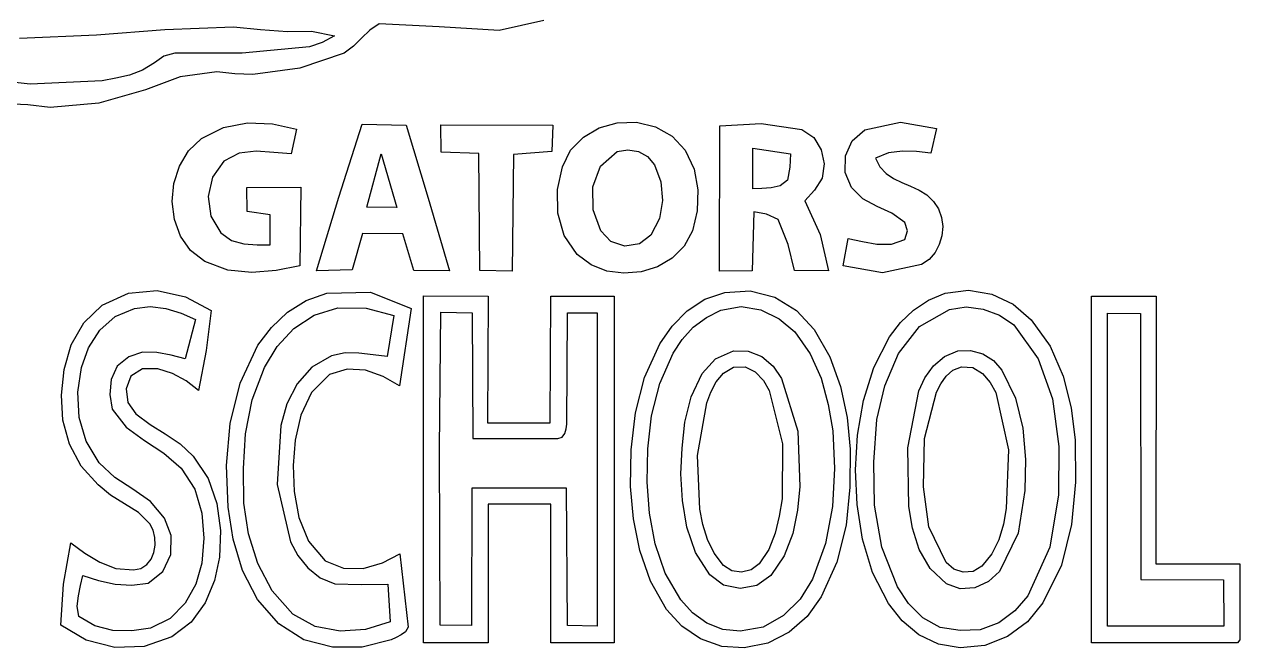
# Model space of a CAD drawing. Header units: millimetres. Extents: x 0.03 to 7.93, y 0.36 to 6.04.
# Drawn here: x 3.87 to 7.935, y 0.364 to 2.447 of the extents above; entities that cross this region are included whole.
import ezdxf

# ---------------------------------------------------------------- set-up
doc = ezdxf.new("R2010")
doc.units = ezdxf.units.MM

msp = doc.modelspace()

# ---------------------------------------------------------------- linework, layer by layer
for points in [[(3.85346, 2.40126), (4.11111, 2.41249), (4.34028, 2.43039), (4.56944, 2.43892), (4.66021, 2.43024), (4.75, 2.42361), (4.83003, 2.42432), (4.90696, 2.40831), (4.86626, 2.38667), (4.82362, 2.37224), (4.59912, 2.35038), (4.37358, 2.3514), (4.33697, 2.34099), (4.30556, 2.31803), (4.26568, 2.29389), (4.22217, 2.27778), (4.1766, 2.26693), (4.13053, 2.25836), (3.88954, 2.24724), (3.6486, 2.2736)], [(3.85346, 2.40126), (4.11111, 2.41249), (4.34028, 2.43039), (4.56944, 2.43892), (4.66021, 2.43024), (4.75, 2.42361), (4.83003, 2.42432), (4.90696, 2.40831), (4.86626, 2.38667), (4.82362, 2.37224), (4.59912, 2.35038), (4.37358, 2.3514), (4.33697, 2.34099), (4.30556, 2.31803), (4.26568, 2.29389), (4.22217, 2.27778), (4.1766, 2.26693), (4.13053, 2.25836), (3.88954, 2.24724), (3.6486, 2.2736)], [(5.60796, 2.46044), (5.45833, 2.42638), (5.25765, 2.43858), (5.05697, 2.44862), (5.02501, 2.42757), (4.99756, 2.4011), (4.9706, 2.37403), (4.94026, 2.3514), (4.79161, 2.30072), (4.63471, 2.27919), (4.57428, 2.28147), (4.51389, 2.2889), (4.39128, 2.27192), (4.27501, 2.22775), (4.11908, 2.18403), (3.95692, 2.16943), (3.88194, 2.17779), (3.80697, 2.18197)], [(5.60796, 2.46044), (5.45833, 2.42638), (5.25765, 2.43858), (5.05697, 2.44862), (5.02501, 2.42757), (4.99756, 2.4011), (4.9706, 2.37403), (4.94026, 2.3514), (4.79161, 2.30072), (4.63471, 2.27919), (4.57428, 2.28147), (4.51389, 2.2889), (4.39128, 2.27192), (4.27501, 2.22775), (4.11908, 2.18403), (3.95692, 2.16943), (3.88194, 2.17779), (3.80697, 2.18197)]]:
    msp.add_lwpolyline(points)
for points in [[(4.46251, 2.06526), (4.5356, 2.10232), (4.61632, 2.11774), (4.6996, 2.1149), (4.78054, 2.09722), (4.76247, 2.01389), (4.70464, 2.01921), (4.64583, 2.02294), (4.58903, 2.01628), (4.53749, 1.99029), (4.49983, 1.93658), (4.48525, 1.87175), (4.49431, 1.80615), (4.52778, 1.75), (4.56315, 1.72521), (4.60449, 1.71376), (4.64844, 1.71039), (4.69168, 1.70975), (4.69168, 1.81108), (4.61529, 1.82221), (4.61388, 1.90136), (4.79443, 1.90278), (4.79167, 1.64031), (4.71246, 1.62392), (4.63108, 1.61757), (4.55046, 1.62608), (4.47364, 1.65419), (4.42626, 1.69151), (4.39258, 1.73975), (4.37218, 1.79536), (4.3649, 1.85504), (4.3705, 1.91531), (4.38883, 1.97271), (4.41954, 2.02387)], [(4.46251, 2.06526), (4.5356, 2.10232), (4.61632, 2.11774), (4.6996, 2.1149), (4.78054, 2.09722), (4.76247, 2.01389), (4.70464, 2.01921), (4.64583, 2.02294), (4.58903, 2.01628), (4.53749, 1.99029), (4.49983, 1.93658), (4.48525, 1.87175), (4.49431, 1.80615), (4.52778, 1.75), (4.56315, 1.72521), (4.60449, 1.71376), (4.64844, 1.71039), (4.69168, 1.70975), (4.69168, 1.81108), (4.61529, 1.82221), (4.61388, 1.90136), (4.79443, 1.90278), (4.79167, 1.64031), (4.71246, 1.62392), (4.63108, 1.61757), (4.55046, 1.62608), (4.47364, 1.65419), (4.42626, 1.69151), (4.39258, 1.73975), (4.37218, 1.79536), (4.3649, 1.85504), (4.3705, 1.91531), (4.38883, 1.97271), (4.41954, 2.02387)], [(5, 2.11388), (5.14725, 2.10969), (5.22049, 1.86669), (5.29167, 1.62358), (5.17219, 1.625), (5.13612, 1.74724), (5.00142, 1.74858), (4.96669, 1.62642), (4.84722, 1.62358), (4.9215, 1.86931)], [(5, 2.11388), (5.14725, 2.10969), (5.22049, 1.86669), (5.29167, 1.62358), (5.17219, 1.625), (5.13612, 1.74724), (5.00142, 1.74858), (4.96669, 1.62642), (4.84722, 1.62358), (4.9215, 1.86931)], [(5.85275, 2.11806), (5.91743, 2.11996), (5.98068, 2.10504), (6.03694, 2.07374), (6.08057, 2.02636), (6.11003, 1.963), (6.12256, 1.89426), (6.12001, 1.82428), (6.10417, 1.75694), (6.07656, 1.706), (6.03662, 1.6659), (5.98753, 1.63704), (5.93261, 1.61996), (5.87511, 1.61507), (5.81819, 1.62278), (5.76525, 1.64356), (5.71946, 1.67779), (5.67546, 1.74175), (5.65429, 1.81651), (5.65321, 1.89518), (5.66943, 1.97081), (5.6971, 2.02626), (5.73975, 2.07047), (5.79303, 2.10172)], [(5.85275, 2.11806), (5.91743, 2.11996), (5.98068, 2.10504), (6.03694, 2.07374), (6.08057, 2.02636), (6.11003, 1.963), (6.12256, 1.89426), (6.12001, 1.82428), (6.10417, 1.75694), (6.07656, 1.706), (6.03662, 1.6659), (5.98753, 1.63704), (5.93261, 1.61996), (5.87511, 1.61507), (5.81819, 1.62278), (5.76525, 1.64356), (5.71946, 1.67779), (5.67546, 1.74175), (5.65429, 1.81651), (5.65321, 1.89518), (5.66943, 1.97081), (5.6971, 2.02626), (5.73975, 2.07047), (5.79303, 2.10172)], [(6.19586, 2.10835), (6.33485, 2.11615), (6.47081, 2.09581), (6.51053, 2.06853), (6.53554, 2.02815), (6.54519, 1.98101), (6.5389, 1.93332), (6.51232, 1.89307), (6.48058, 1.85693), (6.53157, 1.74447), (6.55974, 1.62358), (6.44586, 1.625), (6.42497, 1.71186), (6.39165, 1.79443), (6.35172, 1.81239), (6.30974, 1.82086), (6.30414, 1.62358), (6.19444, 1.62224)], [(6.19586, 2.10835), (6.33485, 2.11615), (6.47081, 2.09581), (6.51053, 2.06853), (6.53554, 2.02815), (6.54519, 1.98101), (6.5389, 1.93332), (6.51232, 1.89307), (6.48058, 1.85693), (6.53157, 1.74447), (6.55974, 1.62358), (6.44586, 1.625), (6.42497, 1.71186), (6.39165, 1.79443), (6.35172, 1.81239), (6.30974, 1.82086), (6.30414, 1.62358), (6.19444, 1.62224)], [(6.68056, 2.09446), (6.80013, 2.12001), (6.92085, 2.09864), (6.90136, 2.01665), (6.85411, 2.02171), (6.80692, 2.02344), (6.76074, 2.01764), (6.71669, 2), (6.73122, 1.97097), (6.7519, 1.94917), (6.77707, 1.93251), (6.80501, 1.91894), (6.8341, 1.90657), (6.86257, 1.89324), (6.88878, 1.8769), (6.91114, 1.85558), (6.92796, 1.83014), (6.93799, 1.80154), (6.94157, 1.77121), (6.93886, 1.74067), (6.93018, 1.71126), (6.91575, 1.68451), (6.89589, 1.66174), (6.87082, 1.64442), (6.74061, 1.61632), (6.60835, 1.64031), (6.625, 1.73193), (6.67285, 1.72114), (6.72168, 1.71218), (6.76969, 1.71203), (6.81526, 1.72775), (6.82411, 1.75732), (6.81526, 1.78472), (6.77143, 1.81586), (6.722, 1.83892), (6.67443, 1.86404), (6.63612, 1.90136), (6.61475, 1.95247), (6.61615, 2.00786), (6.63861, 2.05826)], [(6.68056, 2.09446), (6.80013, 2.12001), (6.92085, 2.09864), (6.90136, 2.01665), (6.85411, 2.02171), (6.80692, 2.02344), (6.76074, 2.01764), (6.71669, 2), (6.73122, 1.97097), (6.7519, 1.94917), (6.77707, 1.93251), (6.80501, 1.91894), (6.8341, 1.90657), (6.86257, 1.89324), (6.88878, 1.8769), (6.91114, 1.85558), (6.92796, 1.83014), (6.93799, 1.80154), (6.94157, 1.77121), (6.93886, 1.74067), (6.93018, 1.71126), (6.91575, 1.68451), (6.89589, 1.66174), (6.87082, 1.64442), (6.74061, 1.61632), (6.60835, 1.64031), (6.625, 1.73193), (6.67285, 1.72114), (6.72168, 1.71218), (6.76969, 1.71203), (6.81526, 1.72775), (6.82411, 1.75732), (6.81526, 1.78472), (6.77143, 1.81586), (6.722, 1.83892), (6.67443, 1.86404), (6.63612, 1.90136), (6.61475, 1.95247), (6.61615, 2.00786), (6.63861, 2.05826)], [(5.26247, 2.11111), (5.63747, 2.10969), (5.63471, 2.02225), (5.50553, 2.01247), (5.50142, 1.62224), (5.39307, 1.625), (5.39031, 2.01531), (5.26389, 2.01942)], [(5.26247, 2.11111), (5.63747, 2.10969), (5.63471, 2.02225), (5.50553, 2.01247), (5.50142, 1.62224), (5.39307, 1.625), (5.39031, 2.01531), (5.26389, 2.01942)], [(6.30697, 2.03331), (6.43197, 2.01389), (6.42969, 1.96963), (6.42219, 1.92638), (6.39774, 1.90776), (6.36822, 1.90033), (6.33686, 1.89865), (6.30697, 1.89725)], [(6.30697, 2.03331), (6.43197, 2.01389), (6.42969, 1.96963), (6.42219, 1.92638), (6.39774, 1.90776), (6.36822, 1.90033), (6.33686, 1.89865), (6.30697, 1.89725)], [(5.06392, 2.01389), (5.11529, 1.83475), (5.01531, 1.8361)], [(5.06392, 2.01389), (5.11529, 1.83475), (5.01531, 1.8361)], [(5.85275, 2.02225), (5.88829, 2.02746), (5.92356, 2.02192), (5.95469, 2.00549), (5.97775, 1.97775), (5.99886, 1.92063), (6.00483, 1.85889), (5.99414, 1.7979), (5.96528, 1.74306), (5.92708, 1.71322), (5.87879, 1.70628), (5.83203, 1.72119), (5.79861, 1.75694), (5.77208, 1.82671), (5.771, 1.90365), (5.79719, 1.97358)], [(5.85275, 2.02225), (5.88829, 2.02746), (5.92356, 2.02192), (5.95469, 2.00549), (5.97775, 1.97775), (5.99886, 1.92063), (6.00483, 1.85889), (5.99414, 1.7979), (5.96528, 1.74306), (5.92708, 1.71322), (5.87879, 1.70628), (5.83203, 1.72119), (5.79861, 1.75694), (5.77208, 1.82671), (5.771, 1.90365), (5.79719, 1.97358)], [(4.13053, 1.50836), (4.21804, 1.54872), (4.31401, 1.55712), (4.40924, 1.53668), (4.49447, 1.49029), (4.47831, 1.35699), (4.45281, 1.22363), (4.41118, 1.25526), (4.36578, 1.2806), (4.317, 1.29552), (4.26531, 1.29584), (4.22661, 1.27127), (4.21039, 1.22917), (4.21604, 1.18294), (4.24306, 1.14583), (4.29075, 1.11003), (4.34147, 1.07813), (4.3909, 1.04471), (4.43474, 1.00418), (4.48492, 0.929796), (4.51438, 0.845324), (4.52593, 0.755968), (4.52225, 0.666667), (4.50624, 0.58789), (4.47483, 0.513564), (4.42746, 0.44911), (4.36388, 0.400011), (4.27111, 0.367622), (4.17307, 0.3648), (4.07731, 0.389268), (3.99164, 0.438911), (4.00151, 0.576389), (4.02501, 0.713867), (4.07221, 0.679688), (4.12256, 0.649522), (4.17654, 0.628961), (4.23469, 0.623589), (4.2596, 0.628907), (4.27929, 0.641493), (4.29378, 0.659722), (4.30306, 0.681967), (4.30735, 0.706543), (4.30653, 0.731825), (4.30083, 0.756131), (4.29025, 0.777778), (4.25142, 0.81581), (4.20551, 0.845161), (4.15858, 0.873481), (4.11664, 0.908311), (4.06044, 0.970053), (4.02115, 1.04378), (3.99908, 1.12478), (3.99447, 1.20833), (4.00282, 1.29335), (4.02707, 1.37554), (4.06901, 1.44922)], [(4.13053, 1.50836), (4.21804, 1.54872), (4.31401, 1.55712), (4.40924, 1.53668), (4.49447, 1.49029), (4.47831, 1.35699), (4.45281, 1.22363), (4.41118, 1.25526), (4.36578, 1.2806), (4.317, 1.29552), (4.26531, 1.29584), (4.22661, 1.27127), (4.21039, 1.22917), (4.21604, 1.18294), (4.24306, 1.14583), (4.29075, 1.11003), (4.34147, 1.07813), (4.3909, 1.04471), (4.43474, 1.00418), (4.48492, 0.929796), (4.51438, 0.845324), (4.52593, 0.755968), (4.52225, 0.666667), (4.50624, 0.58789), (4.47483, 0.513564), (4.42746, 0.44911), (4.36388, 0.400011), (4.27111, 0.367622), (4.17307, 0.3648), (4.07731, 0.389268), (3.99164, 0.438911), (4.00151, 0.576389), (4.02501, 0.713867), (4.07221, 0.679688), (4.12256, 0.649522), (4.17654, 0.628961), (4.23469, 0.623589), (4.2596, 0.628907), (4.27929, 0.641493), (4.29378, 0.659722), (4.30306, 0.681967), (4.30735, 0.706543), (4.30653, 0.731825), (4.30083, 0.756131), (4.29025, 0.777778), (4.25142, 0.81581), (4.20551, 0.845161), (4.15858, 0.873481), (4.11664, 0.908311), (4.06044, 0.970053), (4.02115, 1.04378), (3.99908, 1.12478), (3.99447, 1.20833), (4.00282, 1.29335), (4.02707, 1.37554), (4.06901, 1.44922)], [(4.88194, 1.54861), (5.0281, 1.5516), (5.1639, 1.49724), (5.125, 1.23888), (5.07053, 1.27018), (5.01129, 1.29102), (4.95019, 1.29514), (4.89031, 1.27637), (4.83078, 1.21674), (4.79443, 1.141), (4.77582, 1.05686), (4.76942, 0.972222), (4.773, 0.885633), (4.78797, 0.799154), (4.82036, 0.719726), (4.87642, 0.654189), (4.9375, 0.629178), (5.00293, 0.629015), (5.0676, 0.647353), (5.12642, 0.677789), (5.15419, 0.431967), (5.14447, 0.417046), (5.12983, 0.406412), (5.11312, 0.398167), (5.09722, 0.3903), (5.00032, 0.36594), (4.90018, 0.365126), (4.80442, 0.390082), (4.72081, 0.443033), (4.64958, 0.525119), (4.60015, 0.621528), (4.56863, 0.726292), (4.55138, 0.833333), (4.54665, 0.973253), (4.55865, 1.11306), (4.59196, 1.24837), (4.65136, 1.375), (4.69656, 1.43381), (4.75049, 1.48475), (4.8125, 1.52425)], [(4.88194, 1.54861), (5.0281, 1.5516), (5.1639, 1.49724), (5.125, 1.23888), (5.07053, 1.27018), (5.01129, 1.29102), (4.95019, 1.29514), (4.89031, 1.27637), (4.83078, 1.21674), (4.79443, 1.141), (4.77582, 1.05686), (4.76942, 0.972222), (4.773, 0.885633), (4.78797, 0.799154), (4.82036, 0.719726), (4.87642, 0.654189), (4.9375, 0.629178), (5.00293, 0.629015), (5.0676, 0.647353), (5.12642, 0.677789), (5.15419, 0.431967), (5.14447, 0.417046), (5.12983, 0.406412), (5.11312, 0.398167), (5.09722, 0.3903), (5.00032, 0.36594), (4.90018, 0.365126), (4.80442, 0.390082), (4.72081, 0.443033), (4.64958, 0.525119), (4.60015, 0.621528), (4.56863, 0.726292), (4.55138, 0.833333), (4.54665, 0.973253), (4.55865, 1.11306), (4.59196, 1.24837), (4.65136, 1.375), (4.69656, 1.43381), (4.75049, 1.48475), (4.8125, 1.52425)], [(6.21251, 1.55137), (6.29801, 1.55692), (6.38004, 1.53494), (6.4529, 1.49029), (6.51112, 1.42779), (6.56413, 1.33643), (6.60015, 1.2372), (6.62185, 1.1333), (6.63194, 1.02778), (6.63135, 0.900553), (6.61822, 0.773275), (6.58757, 0.649685), (6.53472, 0.533311), (6.48768, 0.468588), (6.42757, 0.41531), (6.35678, 0.378635), (6.27778, 0.363878), (6.20258, 0.368272), (6.13172, 0.393446), (6.06896, 0.435764), (6.01807, 0.491644), (5.96442, 0.586208), (5.92844, 0.688368), (5.90712, 0.795031), (5.89725, 0.902778), (5.89914, 1.02566), (5.91368, 1.14827), (5.94467, 1.26725), (5.99582, 1.37918), (6.03629, 1.43815), (6.08643, 1.48926), (6.1454, 1.52837)], [(6.21251, 1.55137), (6.29801, 1.55692), (6.38004, 1.53494), (6.4529, 1.49029), (6.51112, 1.42779), (6.56413, 1.33643), (6.60015, 1.2372), (6.62185, 1.1333), (6.63194, 1.02778), (6.63135, 0.900553), (6.61822, 0.773275), (6.58757, 0.649685), (6.53472, 0.533311), (6.48768, 0.468588), (6.42757, 0.41531), (6.35678, 0.378635), (6.27778, 0.363878), (6.20258, 0.368272), (6.13172, 0.393446), (6.06896, 0.435764), (6.01807, 0.491644), (5.96442, 0.586208), (5.92844, 0.688368), (5.90712, 0.795031), (5.89725, 0.902778), (5.89914, 1.02566), (5.91368, 1.14827), (5.94467, 1.26725), (5.99582, 1.37918), (6.03629, 1.43815), (6.08643, 1.48926), (6.1454, 1.52837)], [(6.94997, 1.54861), (7.02789, 1.55838), (7.10568, 1.54536), (7.17751, 1.51172), (7.23753, 1.45975), (7.30111, 1.37126), (7.3444, 1.27138), (7.37104, 1.16504), (7.38471, 1.05697), (7.3859, 0.916667), (7.37272, 0.776096), (7.33837, 0.640192), (7.27636, 0.513889), (7.22478, 0.450032), (7.15847, 0.400879), (7.08203, 0.370768), (7, 0.363878), (6.92768, 0.375976), (6.86214, 0.407335), (6.80544, 0.453776), (6.75971, 0.511122), (6.70703, 0.615018), (6.67361, 0.7264), (6.65576, 0.842014), (6.65001, 0.958333), (6.65701, 1.07449), (6.67617, 1.18945), (6.71072, 1.29997), (6.76389, 1.40278), (6.80018, 1.45096), (6.84392, 1.4924), (6.89415, 1.52544)], [(6.94997, 1.54861), (7.02789, 1.55838), (7.10568, 1.54536), (7.17751, 1.51172), (7.23753, 1.45975), (7.30111, 1.37126), (7.3444, 1.27138), (7.37104, 1.16504), (7.38471, 1.05697), (7.3859, 0.916667), (7.37272, 0.776096), (7.33837, 0.640192), (7.27636, 0.513889), (7.22478, 0.450032), (7.15847, 0.400879), (7.08203, 0.370768), (7, 0.363878), (6.92768, 0.375976), (6.86214, 0.407335), (6.80544, 0.453776), (6.75971, 0.511122), (6.70703, 0.615018), (6.67361, 0.7264), (6.65576, 0.842014), (6.65001, 0.958333), (6.65701, 1.07449), (6.67617, 1.18945), (6.71072, 1.29997), (6.76389, 1.40278), (6.80018, 1.45096), (6.84392, 1.4924), (6.89415, 1.52544)], [(4.06108, 1.30002), (4.08436, 1.36599), (4.12235, 1.42469), (4.17415, 1.47037), (4.23888, 1.49724), (4.29124, 1.50412), (4.34353, 1.49794), (4.39453, 1.48236), (4.44303, 1.4611), (4.40831, 1.32916), (4.36139, 1.34098), (4.31337, 1.35086), (4.26557, 1.35162), (4.21946, 1.3361), (4.18028, 1.30507), (4.16043, 1.26063), (4.15614, 1.21018), (4.1639, 1.16113), (4.21044, 1.10086), (4.27186, 1.05577), (4.33692, 1.01405), (4.39442, 0.963867), (4.43983, 0.893283), (4.46403, 0.813747), (4.47076, 0.72971), (4.46386, 0.645833), (4.44417, 0.576443), (4.40847, 0.512532), (4.35742, 0.4611), (4.29167, 0.429144), (4.22949, 0.420031), (4.16644, 0.42155), (4.10628, 0.436632), (4.05279, 0.468044), (4.04725, 0.502658), (4.05067, 0.537326), (4.05821, 0.571778), (4.06526, 0.605578), (4.11849, 0.587999), (4.17339, 0.576226), (4.22911, 0.572592), (4.28472, 0.579156), (4.33376, 0.61811), (4.35969, 0.675185), (4.36165, 0.738769), (4.33886, 0.7972), (4.29249, 0.852647), (4.23346, 0.893772), (4.17264, 0.932781), (4.12082, 0.981933), (4.0771, 1.05355), (4.05344, 1.13368), (4.0485, 1.2175)], [(4.06108, 1.30002), (4.08436, 1.36599), (4.12235, 1.42469), (4.17415, 1.47037), (4.23888, 1.49724), (4.29124, 1.50412), (4.34353, 1.49794), (4.39453, 1.48236), (4.44303, 1.4611), (4.40831, 1.32916), (4.36139, 1.34098), (4.31337, 1.35086), (4.26557, 1.35162), (4.21946, 1.3361), (4.18028, 1.30507), (4.16043, 1.26063), (4.15614, 1.21018), (4.1639, 1.16113), (4.21044, 1.10086), (4.27186, 1.05577), (4.33692, 1.01405), (4.39442, 0.963867), (4.43983, 0.893283), (4.46403, 0.813747), (4.47076, 0.72971), (4.46386, 0.645833), (4.44417, 0.576443), (4.40847, 0.512532), (4.35742, 0.4611), (4.29167, 0.429144), (4.22949, 0.420031), (4.16644, 0.42155), (4.10628, 0.436632), (4.05279, 0.468044), (4.04725, 0.502658), (4.05067, 0.537326), (4.05821, 0.571778), (4.06526, 0.605578), (4.11849, 0.587999), (4.17339, 0.576226), (4.22911, 0.572592), (4.28472, 0.579156), (4.33376, 0.61811), (4.35969, 0.675185), (4.36165, 0.738769), (4.33886, 0.7972), (4.29249, 0.852647), (4.23346, 0.893772), (4.17264, 0.932781), (4.12082, 0.981933), (4.0771, 1.05355), (4.05344, 1.13368), (4.0485, 1.2175)], [(5.20557, 1.54025), (5.42085, 1.5389), (5.41943, 1.11529), (5.62918, 1.11529), (5.63053, 1.5389), (5.84304, 1.5389), (5.84304, 0.380533), (5.63053, 0.380533), (5.63053, 0.843044), (5.42085, 0.843044), (5.42085, 0.380533), (5.20557, 0.380533)], [(5.20557, 1.54025), (5.42085, 1.5389), (5.41943, 1.11529), (5.62918, 1.11529), (5.63053, 1.5389), (5.84304, 1.5389), (5.84304, 0.380533), (5.63053, 0.380533), (5.63053, 0.843044), (5.42085, 0.843044), (5.42085, 0.380533), (5.20557, 0.380533)], [(7.43892, 1.5389), (7.65554, 1.5389), (7.65419, 0.644422), (7.93474, 0.644422), (7.93474, 0.3903), (7.92779, 0.380533), (7.43892, 0.380533)], [(7.43892, 1.5389), (7.65554, 1.5389), (7.65419, 0.644422), (7.93474, 0.644422), (7.93474, 0.3903), (7.92779, 0.380533), (7.43892, 0.380533)], [(4.67361, 1.30002), (4.7161, 1.36995), (4.77186, 1.43024), (4.83963, 1.47542), (4.91808, 1.5), (5.01281, 1.49826), (5.10558, 1.47364), (5.08333, 1.33751), (5.03624, 1.34283), (4.98921, 1.34863), (4.94271, 1.34923), (4.89725, 1.33887), (4.83208, 1.30149), (4.78228, 1.24588), (4.74761, 1.17877), (4.72775, 1.10693), (4.7156, 0.909397), (4.75971, 0.718044), (4.78467, 0.67155), (4.81787, 0.630262), (4.8591, 0.597765), (4.90831, 0.5778), (4.99669, 0.575032), (5.0861, 0.576389), (5.09304, 0.449978), (5.01161, 0.425022), (4.92583, 0.418946), (4.84244, 0.435004), (4.76807, 0.4764), (4.69906, 0.553874), (4.65067, 0.645128), (4.61996, 0.744792), (4.60417, 0.847222), (4.60249, 0.962944), (4.60969, 1.07883), (4.63151, 1.19217)], [(4.67361, 1.30002), (4.7161, 1.36995), (4.77186, 1.43024), (4.83963, 1.47542), (4.91808, 1.5), (5.01281, 1.49826), (5.10558, 1.47364), (5.08333, 1.33751), (5.03624, 1.34283), (4.98921, 1.34863), (4.94271, 1.34923), (4.89725, 1.33887), (4.83208, 1.30149), (4.78228, 1.24588), (4.74761, 1.17877), (4.72775, 1.10693), (4.7156, 0.909397), (4.75971, 0.718044), (4.78467, 0.67155), (4.81787, 0.630262), (4.8591, 0.597765), (4.90831, 0.5778), (4.99669, 0.575032), (5.0861, 0.576389), (5.09304, 0.449978), (5.01161, 0.425022), (4.92583, 0.418946), (4.84244, 0.435004), (4.76807, 0.4764), (4.69906, 0.553874), (4.65067, 0.645128), (4.61996, 0.744792), (4.60417, 0.847222), (4.60249, 0.962944), (4.60969, 1.07883), (4.63151, 1.19217)], [(5.26247, 1.48469), (5.36806, 1.48335), (5.36947, 1.0625), (5.65419, 1.0625), (5.66868, 1.067), (5.67774, 1.07954), (5.68267, 1.0957), (5.68474, 1.11111), (5.68608, 1.48335), (5.78614, 1.48335), (5.78614, 0.436089), (5.68608, 0.4375), (5.68332, 0.897244), (5.36664, 0.897244), (5.36529, 0.4375), (5.26112, 0.438911), (5.25836, 1.02778)], [(5.26247, 1.48469), (5.36806, 1.48335), (5.36947, 1.0625), (5.65419, 1.0625), (5.66868, 1.067), (5.67774, 1.07954), (5.68267, 1.0957), (5.68474, 1.11111), (5.68608, 1.48335), (5.78614, 1.48335), (5.78614, 0.436089), (5.68608, 0.4375), (5.68332, 0.897244), (5.36664, 0.897244), (5.36529, 0.4375), (5.26112, 0.438911), (5.25836, 1.02778)], [(6.19997, 1.49164), (6.26693, 1.50364), (6.3335, 1.49257), (6.39507, 1.46294), (6.44721, 1.41943), (6.49875, 1.34614), (6.53489, 1.26411), (6.55871, 1.17708), (6.57362, 1.08887), (6.57937, 0.962619), (6.57292, 0.835775), (6.54975, 0.711535), (6.50553, 0.593044), (6.46425, 0.526476), (6.40864, 0.470865), (6.3411, 0.432943), (6.26389, 0.419433), (6.20589, 0.424587), (6.15207, 0.446018), (6.10449, 0.480197), (6.06526, 0.5236), (6.01292, 0.61339), (5.97987, 0.711317), (5.96137, 0.813693), (5.95281, 0.916667), (5.95492, 1.02794), (5.96789, 1.13894), (5.99511, 1.2468), (6.04025, 1.34863), (6.06972, 1.39442), (6.1071, 1.43474), (6.15099, 1.46778)], [(6.19997, 1.49164), (6.26693, 1.50364), (6.3335, 1.49257), (6.39507, 1.46294), (6.44721, 1.41943), (6.49875, 1.34614), (6.53489, 1.26411), (6.55871, 1.17708), (6.57362, 1.08887), (6.57937, 0.962619), (6.57292, 0.835775), (6.54975, 0.711535), (6.50553, 0.593044), (6.46425, 0.526476), (6.40864, 0.470865), (6.3411, 0.432943), (6.26389, 0.419433), (6.20589, 0.424587), (6.15207, 0.446018), (6.10449, 0.480197), (6.06526, 0.5236), (6.01292, 0.61339), (5.97987, 0.711317), (5.96137, 0.813693), (5.95281, 0.916667), (5.95492, 1.02794), (5.96789, 1.13894), (5.99511, 1.2468), (6.04025, 1.34863), (6.06972, 1.39442), (6.1071, 1.43474), (6.15099, 1.46778)], [(6.96386, 1.49447), (7.02035, 1.50265), (7.07721, 1.49533), (7.13124, 1.47472), (7.17914, 1.44303), (7.2609, 1.32883), (7.30832, 1.19586), (7.33018, 1.03651), (7.32915, 0.875), (7.30013, 0.69949), (7.2264, 0.537489), (7.18278, 0.486654), (7.12879, 0.447428), (7.067, 0.424046), (7, 0.420844), (6.93321, 0.430772), (6.87532, 0.463542), (6.82731, 0.511501), (6.79025, 0.566678), (6.73757, 0.699869), (6.71386, 0.840332), (6.71094, 0.983886), (6.72081, 1.12641), (6.74744, 1.23861), (6.79335, 1.3469), (6.86376, 1.43696)], [(6.96386, 1.49447), (7.02035, 1.50265), (7.07721, 1.49533), (7.13124, 1.47472), (7.17914, 1.44303), (7.2609, 1.32883), (7.30832, 1.19586), (7.33018, 1.03651), (7.32915, 0.875), (7.30013, 0.69949), (7.2264, 0.537489), (7.18278, 0.486654), (7.12879, 0.447428), (7.067, 0.424046), (7, 0.420844), (6.93321, 0.430772), (6.87532, 0.463542), (6.82731, 0.511501), (6.79025, 0.566678), (6.73757, 0.699869), (6.71386, 0.840332), (6.71094, 0.983886), (6.72081, 1.12641), (6.74744, 1.23861), (6.79335, 1.3469), (6.86376, 1.43696)], [(7.49306, 1.48193), (7.60275, 1.48058), (7.60417, 0.591689), (7.88053, 0.590278), (7.88194, 0.436089), (7.49306, 0.436089)], [(7.49306, 1.48193), (7.60275, 1.48058), (7.60417, 0.591689), (7.88053, 0.590278), (7.88194, 0.436089), (7.49306, 0.436089)], [(6.24164, 1.35558), (6.29139, 1.35536), (6.33675, 1.33686), (6.37483, 1.3048), (6.40278, 1.26389), (6.45676, 1.08751), (6.46386, 0.902778), (6.45551, 0.823731), (6.43972, 0.745335), (6.41168, 0.671332), (6.36664, 0.605578), (6.3201, 0.572211), (6.26406, 0.561469), (6.20822, 0.573133), (6.16249, 0.606933), (6.11464, 0.681967), (6.08626, 0.766331), (6.07167, 0.855414), (6.06526, 0.944444), (6.06988, 1.03098), (6.07949, 1.11773), (6.09999, 1.20188), (6.13747, 1.28054), (6.18121, 1.32899)], [(6.24164, 1.35558), (6.29139, 1.35536), (6.33675, 1.33686), (6.37483, 1.3048), (6.40278, 1.26389), (6.45676, 1.08751), (6.46386, 0.902778), (6.45551, 0.823731), (6.43972, 0.745335), (6.41168, 0.671332), (6.36664, 0.605578), (6.3201, 0.572211), (6.26406, 0.561469), (6.20822, 0.573133), (6.16249, 0.606933), (6.11464, 0.681967), (6.08626, 0.766331), (6.07167, 0.855414), (6.06526, 0.944444), (6.06988, 1.03098), (6.07949, 1.11773), (6.09999, 1.20188), (6.13747, 1.28054), (6.18121, 1.32899)], [(6.99164, 1.35558), (7.03435, 1.35677), (7.07514, 1.34603), (7.111, 1.32416), (7.13889, 1.29167), (7.18517, 1.1983), (7.20953, 1.0976), (7.21799, 0.993272), (7.21669, 0.888889), (7.19358, 0.746744), (7.13194, 0.618056), (7.09517, 0.584636), (7.04932, 0.564074), (7.00028, 0.560493), (6.95415, 0.5778), (6.89963, 0.628147), (6.86279, 0.691894), (6.84006, 0.763183), (6.82781, 0.8361), (6.82465, 1.03179), (6.86111, 1.22222), (6.88189, 1.26611), (6.91075, 1.30561), (6.94743, 1.3367)], [(6.99164, 1.35558), (7.03435, 1.35677), (7.07514, 1.34603), (7.111, 1.32416), (7.13889, 1.29167), (7.18517, 1.1983), (7.20953, 1.0976), (7.21799, 0.993272), (7.21669, 0.888889), (7.19358, 0.746744), (7.13194, 0.618056), (7.09517, 0.584636), (7.04932, 0.564074), (7.00028, 0.560493), (6.95415, 0.5778), (6.89963, 0.628147), (6.86279, 0.691894), (6.84006, 0.763183), (6.82781, 0.8361), (6.82465, 1.03179), (6.86111, 1.22222), (6.88189, 1.26611), (6.91075, 1.30561), (6.94743, 1.3367)], [(6.24164, 1.30138), (6.28043, 1.30252), (6.3144, 1.28543), (6.34185, 1.25689), (6.36111, 1.22363), (6.40603, 1.04498), (6.40419, 0.861111), (6.39497, 0.803276), (6.38157, 0.746039), (6.3604, 0.692165), (6.32781, 0.644422), (6.30126, 0.62424), (6.2691, 0.616157), (6.23633, 0.620822), (6.20833, 0.638889), (6.1766, 0.679363), (6.15468, 0.725911), (6.13976, 0.775825), (6.12918, 0.826389), (6.12169, 1.00575), (6.15278, 1.18197), (6.16607, 1.21783), (6.18419, 1.25212), (6.20882, 1.2812)], [(6.24164, 1.30138), (6.28043, 1.30252), (6.3144, 1.28543), (6.34185, 1.25689), (6.36111, 1.22363), (6.40603, 1.04498), (6.40419, 0.861111), (6.39497, 0.803276), (6.38157, 0.746039), (6.3604, 0.692165), (6.32781, 0.644422), (6.30126, 0.62424), (6.2691, 0.616157), (6.23633, 0.620822), (6.20833, 0.638889), (6.1766, 0.679363), (6.15468, 0.725911), (6.13976, 0.775825), (6.12918, 0.826389), (6.12169, 1.00575), (6.15278, 1.18197), (6.16607, 1.21783), (6.18419, 1.25212), (6.20882, 1.2812)], [(7.00418, 1.30279), (7.04269, 1.30029), (7.07482, 1.2806), (7.10042, 1.25049), (7.11947, 1.21669), (7.16124, 1.02555), (7.15419, 0.829156), (7.14426, 0.776585), (7.12935, 0.724826), (7.10628, 0.677029), (7.07221, 0.636122), (7.0434, 0.618761), (7.01042, 0.615831), (6.97846, 0.626193), (6.95281, 0.6486), (6.89546, 0.768229), (6.87776, 0.901367), (6.88108, 1.06288), (6.92085, 1.21804), (6.93479, 1.24561), (6.95258, 1.27138), (6.97532, 1.29172)], [(7.00418, 1.30279), (7.04269, 1.30029), (7.07482, 1.2806), (7.10042, 1.25049), (7.11947, 1.21669), (7.16124, 1.02555), (7.15419, 0.829156), (7.14426, 0.776585), (7.12935, 0.724826), (7.10628, 0.677029), (7.07221, 0.636122), (7.0434, 0.618761), (7.01042, 0.615831), (6.97846, 0.626193), (6.95281, 0.6486), (6.89546, 0.768229), (6.87776, 0.901367), (6.88108, 1.06288), (6.92085, 1.21804), (6.93479, 1.24561), (6.95258, 1.27138), (6.97532, 1.29172)]]:
    msp.add_lwpolyline(points, close=True)

doc.saveas('drawing.dxf')
